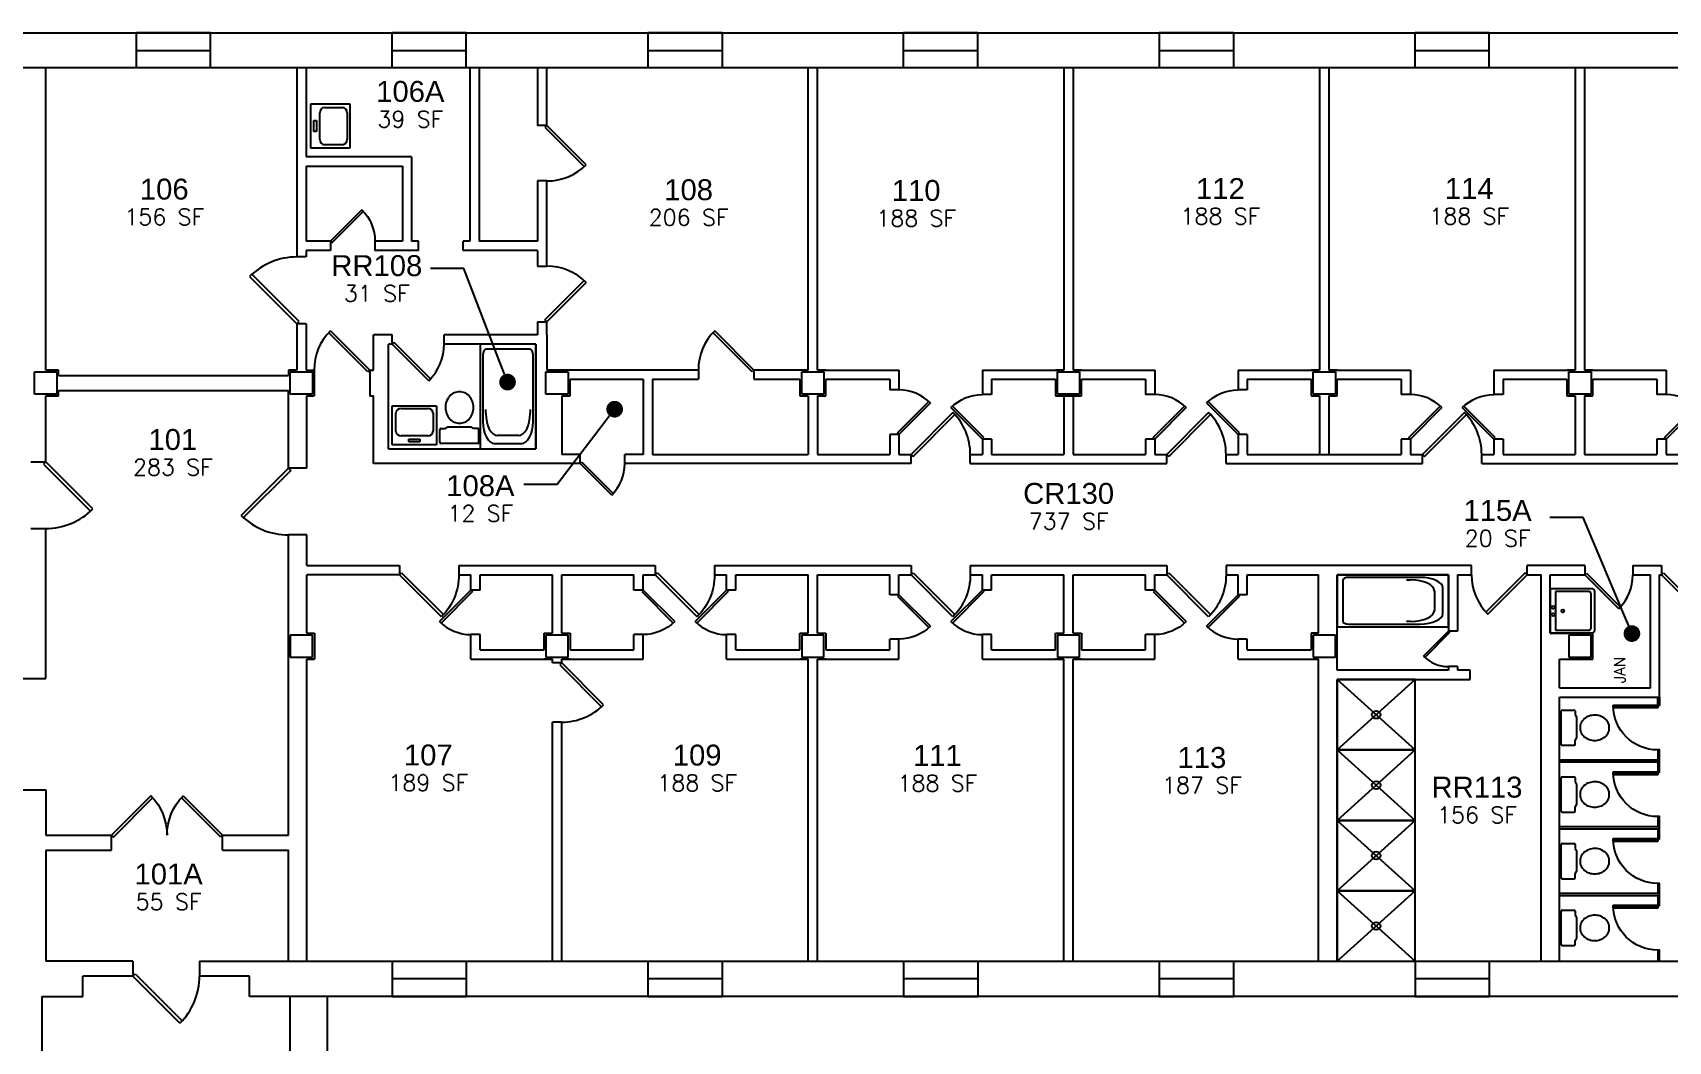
# Model space of a CAD drawing. Header units: inches. Extents: x -2 to 2969, y -44 to 2070.
# Drawn here: x 1017 to 1899, y 1477 to 2022 of the extents above; entities that cross this region are included whole.
import ezdxf
from ezdxf import colors
from ezdxf.entities.mleader import LeaderData, LeaderLine
from ezdxf.enums import TextEntityAlignment as Align
from ezdxf.math import Vec2, Vec3

# ---------------------------------------------------------------- set-up
doc = ezdxf.new("R2010")
doc.units = ezdxf.units.IN
doc.header["$MEASUREMENT"] = 0
doc.header["$PDSIZE"] = 16
doc.layers.get('0').update_dxf_attribs({"linetype": 'CONTINUOUS'})
for name, color, linetype in [('A-ANNO-TEXT', 7, 'CONTINUOUS'), ('A-DOOR', 2, 'CONTINUOUS'), ('A-FLOR-TPTN', 3, 'CONTINUOUS'), ('A-GLAZ', 2, 'CONTINUOUS'), ('A-SPAC-ANOT', 7, 'CONTINUOUS'), ('A-SPAC-RMNO', 4, 'CONTINUOUS'), ('A-SPAC-RMTW', 4, 'CONTINUOUS'), ('A-WALL', 7, 'CONTINUOUS'), ('L-SITE', 1, 'CONTINUOUS'), ('P-FIXT', 3, 'CONTINUOUS'), ('S-COLS', 5, 'CONTINUOUS')]:
    doc.layers.add(name, color=color, linetype=linetype)
doc.styles.add('FAI1', font='arial.ttf')
doc.styles.add('ROMANS', font='ROMANS.shx')
doc.styles.add('simplex', font='simplex.shx')

# ---------------------------------------------------------------- blocks, each defined once
blk = doc.blocks.new('AB141')
for p, q in [((1, 0.5), (0, 0.5)), ((0, 0.5), (0, -0.5)), ((0.743209, 0.45), (0.104929, 0.45)), ((1, -0.5), (1, 0.5)), ((0.05, 0.395071), (0.05, -0.395071)), ((0.624759, 0.4), (0.660817, 0.4)), ((0.874759, 0.186058), (0.874759, -0.186058)), ((0.95, -0.243209), (0.95, 0.243209)), ((0.660817, -0.4), (0.624759, -0.4)), ((0, -0.5), (1, -0.5)), ((0.104929, -0.45), (0.743209, -0.45))]:
    blk.add_line(p, q)
for centre, radius, start, end in [((0.104929, 0.395071), 0.054929, 90, 180), ((0.743209, 0.243209), 0.206791, 0, 90), ((0.660817, 0.186058), 0.213942, 0, 90), ((0.660817, -0.186058), 0.213942, 270, 0), ((0.743209, -0.243209), 0.206791, 270, 0), ((0.104929, -0.395071), 0.054929, 180, 270)]:
    blk.add_arc(centre, radius, start, end)
blk = doc.blocks.new('AH13A')
for p, q in [((1, 0.496), (0, 0.496)), ((0, 0.496), (0, -0.504)), ((0, -0.504), (1, 0.496)), ((1, -0.504), (0, 0.496)), ((1, -0.504), (1, 0.496)), ((0, -0.504), (1, -0.504))]:
    blk.add_line(p, q)
blk.add_circle((0.5, -0.004), 0.056)
blk = doc.blocks.new('AB13B')
for p, q in [((0.933333, 0.5), (0, 0.5)), ((0, 0.5), (0, -0.5)), ((0.866667, 0.433333), (0.116667, 0.433333)), ((0.116667, 0.433333), (0.116667, -0.433333)), ((0.916667, -0.383333), (0.916667, 0.383333)), ((1, -0.433333), (1, 0.433333)), ((0, -0.5), (0.933333, -0.5)), ((0.116667, -0.433333), (0.866667, -0.433333))]:
    blk.add_line(p, q)
for centre in [(0.066667, 0.083333), (0.283333, 0), (0.066667, -0.083333)]:
    blk.add_circle(centre, 0.033333)
for centre, radius, start, end in [((0.866667, 0.383333), 0.05, 0, 90), ((0.933333, 0.433333), 0.066667, 0, 90), ((0.866667, -0.383333), 0.05, 270, 0), ((0.933333, -0.433333), 0.066667, 270, 0)]:
    blk.add_arc(centre, radius, start, end)
blk.add_point((0.116667, 0))
blk = doc.blocks.new('AD131')
for p, q in [((0.03333, -0.475023), (0.03333, 0.475023)), ((0.05833, 0.500023), (0.298978, 0.500023)), ((0.323978, 0.475023), (0.323978, 0.362171)), ((0.323978, 0.362171), (0.354249, 0.298611)), ((0.354249, 0.298611), (0.354249, -0.298611)), ((0.323978, -0.362171), (0.354249, -0.298611)), ((0.05833, -0.500023), (0.298978, -0.500023)), ((0.323978, -0.475023), (0.323978, -0.362171))]:
    blk.add_line(p, q)
blk.add_lwpolyline([(1.033321, -0.002131, 0.084445), (1.00948, 0.138025, 0.091522), (0.944276, 0.252035, 0.103706), (0.835094, 0.337134, 0.134256), (0.729302, 0.357313, 0.114344), (0.615596, 0.330966, 0.103706), (0.514328, 0.252035, 0.091522), (0.449124, 0.138025, 0.084445), (0.425283, -0.002131, 0.084445), (0.449124, -0.142287, 0.091522), (0.514328, -0.256296, 0.103706), (0.615596, -0.335228, 0.114344), (0.729302, -0.361575, 0.114344), (0.843008, -0.335228, 0.103706), (0.944276, -0.256296, 0.091522), (1.00948, -0.142287, 0.084445)], format="xyb", close=True)
for centre, start, end in [((0.05833, 0.475023), 90, 180), ((0.298978, 0.475023), 0, 90), ((0.05833, -0.475023), 180, 270), ((0.298978, -0.475023), 270, 0)]:
    blk.add_arc(centre, 0.025, start, end)
blk = doc.blocks.new('AE141')
for p, q in [((0.499999, 0), (0.451388, 0)), ((0.451388, 0), (0.451388, -0.999997)), ((0.499999, -0.999997), (0.451388, -0.999997))]:
    blk.add_line(p, q)
blk.add_arc((0.499999, 0), 0.999997, 180, 270)
at = {"linetype": 'Continuous'}
for points in [[(0.451388, 0), (0.451388, -0.999997), (0.451388, -0.999997, 1), (0.451388, 0, 1)], [(0.499999, 0, 1), (0.499999, -0.999997, 1), (0.451388, -0.999997, 1), (0.451388, 0, 1)], [(0.499999, 0), (0.499999, 0, 1), (0.451388, 0, 1), (0.451388, 0)], [(0.499999, 0), (0.499999, -0.999997), (0.451388, -0.998815), (0.451388, 0)], [(0.499999, 0), (0.499999, -0.999997), (0.499999, -0.999997, 1), (0.499999, 0, 1)], [(0.499999, -0.999997), (0.499999, -0.999997, 1), (0.451388, -0.999997, 1), (0.451388, -0.998815)]]:
    blk.add_3dface(points, dxfattribs=at)
blk = doc.blocks.new('AC141')
for p, q in [((0, 0.5), (1, 0.5)), ((0, -0.5), (0, 0.5)), ((0.346581, 0.4183), (0.810283, 0.4183)), ((1, 0.5), (1, -0.5)), ((0.0753, 0.12255), (0.145017, 0.12255)), ((0.0753, -0.12255), (0.0753, 0.12255)), ((0.145017, 0.12255), (0.145017, -0.12255)), ((0.226581, -0.2983), (0.226581, 0.2983)), ((0.930283, 0.2983), (0.930283, -0.2983)), ((0.145017, -0.12255), (0.0753, -0.12255)), ((1, -0.5), (0, -0.5)), ((0.810283, -0.4183), (0.346581, -0.4183))]:
    blk.add_line(p, q)
for centre, start, end in [((0.346581, 0.2983), 90, 180), ((0.810283, 0.2983), 0, 90), ((0.346581, -0.2983), 180, 270), ((0.810283, -0.2983), 270, 0)]:
    blk.add_arc(centre, 0.12, start, end)
blk = doc.blocks.new('AWI002')
blk.add_line((-0.5, -1), (0.5, -1))
blk = doc.blocks.new('ADO001')
for p, q in [((0.207106, 0.707105), (-0.499999, 0)), ((-0.465625, -0.034373), (0.240643, 0.671896)), ((-0.499999, 0), (-0.465625, -0.034373))]:
    blk.add_line(p, q)
blk.add_arc((-0.499999, 0), 0.999997, 0, 45)
blk = doc.blocks.new('ADO101')
for p, q in [((0.465624, -0.034373), (-0.240645, 0.671896)), ((-0.207108, 0.707105), (0.499997, 0)), ((0.499997, 0), (0.465624, -0.034373))]:
    blk.add_line(p, q)
blk.add_arc((0.499997, 0), 0.999997, 135, 180)
blk = doc.blocks.new('ADO401')
for p, q in [((-0.146, 0.354), (-0.5, 0)), ((-0.483, -0.017), (-0.13, 0.336)), ((-0.13, 0.336), (-0.146, 0.354)), ((0.13, 0.336), (0.146, 0.354)), ((0.483, -0.017), (0.13, 0.336)), ((0.146, 0.354), (0.5, 0)), ((-0.5, 0), (-0.483, -0.017)), ((0.5, 0), (0.483, -0.017))]:
    blk.add_line(p, q)
for centre, start, end in [((-0.5, 0), 0, 45), ((0.5, 0), 135, 180)]:
    blk.add_arc(centre, 0.5, start, end)
blk = doc.blocks.new('FMGRM1')
at = {"style": 'FAI1'}
for tag, p in [('DATA1', (0, -0.284)), ('DATA2', (0, -0.443)), ('DATA3', (0, -0.602)), ('DATA4', (0, -0.762)), ('DATA5', (0, -0.921))]:
    blk.add_attdef(tag, text='', height=0.117, dxfattribs=at).set_placement(p, align=Align.CENTER)
at = {"layer": 'A-SPAC-RMNO', "style": 'FAI1'}
blk.add_attdef('RMNUMB', text='', height=0.16, dxfattribs=at).set_placement((0, 0), align=Align.MIDDLE)
blk = doc.blocks.new('_Dot')
at = {"color": 0, "linetype": 'ByBlock', "lineweight": -2}
blk.add_line((-0.5, 0), (-1, 0), dxfattribs=at)
at = {"color": 0, "linetype": 'ByBlock', "const_width": 0.5}
blk.add_lwpolyline([(-0.25, 0, 1), (0.25, 0, 1)], format="xyb", close=True, dxfattribs=at)

msp = doc.modelspace()

# ---------------------------------------------------------------- linework, layer by layer
at = {"layer": 'A-FLOR-TPTN'}
for points in [[(1894.69, 1663.19), (1894.69, 1658.68), (1893.69, 1658.68), (1893.69, 1663.19)], [(1840.69, 1628.18), (1893.69, 1628.18), (1893.69, 1622.68), (1894.69, 1622.68), (1894.69, 1634.68), (1893.69, 1634.68), (1893.69, 1629.18), (1840.69, 1629.18), (1840.69, 1628.18)], [(1840.69, 1592.18), (1893.69, 1592.18), (1893.69, 1586.68), (1894.69, 1586.68), (1894.69, 1598.68), (1893.69, 1598.68), (1893.69, 1593.18), (1840.69, 1593.18), (1840.69, 1592.18)], [(1840.69, 1556.18), (1893.69, 1556.18), (1893.69, 1550.68), (1894.69, 1550.68), (1894.69, 1562.68), (1893.69, 1562.68), (1893.69, 1557.18), (1840.69, 1557.18), (1840.69, 1556.18)], [(1894.69, 1520.68), (1894.69, 1526.68), (1893.69, 1526.68), (1893.69, 1520.68)]]:
    msp.add_lwpolyline(points, dxfattribs=at)
at = {"layer": 'A-GLAZ'}
for p, q in [((1112.69, 2021.69), (1072.69, 2021.69)), ((1250.69, 2021.69), (1210.69, 2021.69)), ((1388.69, 2021.69), (1348.69, 2021.69)), ((1526.69, 2021.69), (1486.69, 2021.69)), ((1664.69, 2021.69), (1624.69, 2021.69)), ((1802.69, 2021.69), (1762.69, 2021.69)), ((1112.69, 2002.69), (1072.69, 2002.69)), ((1250.69, 2002.69), (1210.69, 2002.69)), ((1388.69, 2002.69), (1348.69, 2002.69)), ((1526.69, 2002.69), (1486.69, 2002.69)), ((1664.69, 2002.69), (1624.69, 2002.69)), ((1802.69, 2002.69), (1762.69, 2002.69)), ((1210.69, 1520.69), (1250.69, 1520.69)), ((1348.69, 1520.69), (1388.69, 1520.69)), ((1486.69, 1520.69), (1526.69, 1520.69)), ((1624.69, 1520.69), (1664.69, 1520.69)), ((1762.69, 1520.69), (1802.69, 1520.69)), ((1210.69, 1501.69), (1250.69, 1501.69)), ((1348.69, 1501.69), (1388.69, 1501.69)), ((1486.69, 1501.69), (1526.69, 1501.69)), ((1624.69, 1501.69), (1664.69, 1501.69)), ((1762.69, 1501.69), (1802.69, 1501.69))]:
    msp.add_line(p, q, dxfattribs=at)
at = {"layer": 'A-WALL'}
for p, q in [((1003.69, 2021.69), (2835.69, 2021.69)), ((1072.69, 2002.69), (1072.69, 2021.69)), ((1112.69, 2002.69), (1112.69, 2021.69)), ((1210.69, 2002.69), (1210.69, 2021.69)), ((1250.69, 2002.69), (1250.69, 2021.69)), ((1348.69, 2021.69), (1348.69, 2002.69)), ((1388.69, 2021.69), (1388.69, 2002.69)), ((1486.69, 2002.69), (1486.69, 2021.69)), ((1526.69, 2002.69), (1526.69, 2021.69)), ((1624.69, 2021.69), (1624.69, 2002.69)), ((1664.69, 2021.69), (1664.69, 2002.69)), ((1762.69, 2002.69), (1762.69, 2021.69)), ((1802.69, 2002.69), (1802.69, 2021.69)), ((2816.51, 2002.69), (983.69, 2002.69)), ((1023.69, 1839.69), (1023.69, 2002.69)), ((1159.19, 2002.69), (1159.19, 1900.69)), ((1164.19, 2002.69), (1164.19, 1954.69)), ((1252.62, 2002.69), (1252.62, 1909.19)), ((1257.62, 2002.69), (1257.62, 1909.19)), ((1289.19, 2002.69), (1289.19, 1971.69)), ((1294.19, 1971.69), (1294.19, 2002.69)), ((1435.19, 1839.69), (1435.19, 2002.69)), ((1440.19, 1839.69), (1440.19, 2002.69)), ((1573.19, 2002.69), (1573.19, 1839.69)), ((1578.19, 2002.69), (1578.19, 1839.69)), ((1711.19, 2002.69), (1711.19, 1839.69)), ((1716.19, 2002.69), (1716.19, 1839.69)), ((1849.19, 2002.69), (1849.19, 1839.69)), ((1854.19, 2002.69), (1854.19, 1839.69)), ((1294.19, 1971.69), (1289.19, 1971.69)), ((1221.19, 1954.69), (1164.19, 1954.69)), ((1221.19, 1954.69), (1221.19, 1909.19)), ((1164.19, 1949.69), (1216.19, 1949.69)), ((1164.19, 1949.69), (1164.19, 1909.19)), ((1216.19, 1949.69), (1216.19, 1909.19)), ((1289.19, 1941.69), (1289.19, 1909.19)), ((1294.19, 1941.69), (1289.19, 1941.69)), ((1294.19, 1895.69), (1294.19, 1941.69)), ((1177.37, 1909.19), (1164.19, 1909.19)), ((1177.37, 1909.19), (1177.37, 1904.19)), ((1216.19, 1909.19), (1201.37, 1909.19)), ((1201.37, 1909.19), (1201.37, 1904.19)), ((1224.91, 1909.19), (1221.19, 1909.19)), ((1224.91, 1904.19), (1224.91, 1909.19)), ((1252.62, 1909.19), (1248.91, 1909.19)), ((1248.91, 1904.19), (1248.91, 1909.19)), ((1289.19, 1909.19), (1257.62, 1909.19)), ((1164.19, 1900.69), (1159.19, 1900.69)), ((1164.19, 1904.19), (1164.19, 1900.69)), ((1177.37, 1904.19), (1164.19, 1904.19)), ((1224.91, 1904.19), (1201.37, 1904.19)), ((1289.19, 1904.19), (1248.91, 1904.19)), ((1289.19, 1904.19), (1289.19, 1895.69)), ((1289.19, 1895.69), (1294.19, 1895.69)), ((1159.19, 1864.69), (1159.19, 1839.69)), ((1164.19, 1864.69), (1159.19, 1864.69)), ((1164.19, 1864.69), (1164.19, 1839.69)), ((1289.19, 1865.69), (1289.19, 1858.69)), ((1289.19, 1865.69), (1294.19, 1865.69)), ((1294.19, 1858.69), (1294.19, 1865.69)), ((1200.69, 1839.69), (1200.69, 1858.69)), ((1210.69, 1858.69), (1200.69, 1858.69)), ((1208.69, 1797.19), (1208.69, 1853.69)), ((1210.69, 1853.69), (1208.69, 1853.69)), ((1210.69, 1853.69), (1210.69, 1858.69)), ((1289.19, 1858.69), (1238.69, 1858.69)), ((1238.69, 1853.69), (1238.69, 1858.69)), ((1288.19, 1853.69), (1238.69, 1853.69)), ((1288.19, 1853.69), (1288.19, 1797.19)), ((1294.19, 1858.69), (1294.19, 1839.69)), ((1030.69, 1839.69), (1023.69, 1839.69)), ((1030.69, 1836.69), (1030.69, 1839.69)), ((1030.69, 1836.69), (1154.69, 1836.69)), ((1154.69, 1839.69), (1154.69, 1836.69)), ((1159.19, 1839.69), (1154.69, 1839.69)), ((1164.19, 1839.69), (1168.54, 1839.69)), ((1168.54, 1839.69), (1168.54, 1825.69)), ((1198.54, 1839.69), (1198.54, 1825.69)), ((1198.54, 1839.69), (1200.69, 1839.69)), ((1375.94, 1839.69), (1294.19, 1839.69)), ((1306.69, 1839.69), (1302.19, 1839.69)), ((1375.94, 1839.69), (1375.94, 1834.69)), ((1435.19, 1839.69), (1405.94, 1839.69)), ((1405.94, 1839.69), (1405.94, 1834.69)), ((1435.19, 1839.69), (1430.69, 1839.69)), ((1444.69, 1839.69), (1440.19, 1839.69)), ((1440.19, 1839.69), (1484.19, 1839.69)), ((1484.19, 1839.69), (1484.19, 1828.94)), ((1529.19, 1839.69), (1573.19, 1839.69)), ((1529.19, 1839.69), (1529.19, 1826.44)), ((1573.19, 1839.69), (1568.69, 1839.69)), ((1582.69, 1839.69), (1578.19, 1839.69)), ((1578.19, 1839.69), (1622.19, 1839.69)), ((1622.19, 1839.69), (1622.19, 1826.44)), ((1667.19, 1839.69), (1711.19, 1839.69)), ((1667.19, 1839.69), (1667.19, 1828.94)), ((1711.19, 1839.69), (1706.69, 1839.69)), ((1720.69, 1839.69), (1716.19, 1839.69)), ((1716.19, 1839.69), (1760.19, 1839.69)), ((1760.19, 1839.69), (1760.19, 1826.44)), ((1805.19, 1839.69), (1849.19, 1839.69)), ((1805.19, 1839.69), (1805.19, 1826.44)), ((1849.19, 1839.69), (1844.69, 1839.69)), ((1858.69, 1839.69), (1854.19, 1839.69)), ((1854.19, 1839.69), (1898.19, 1839.69)), ((1898.19, 1839.69), (1898.19, 1826.44)), ((1030.69, 1825.69), (1030.69, 1828.69)), ((1030.69, 1828.69), (1154.69, 1828.69)), ((1154.69, 1786.69), (1154.69, 1828.69)), ((1306.69, 1825.69), (1306.69, 1834.69)), ((1306.69, 1834.69), (1346.19, 1834.69)), ((1346.19, 1834.69), (1346.19, 1794.19)), ((1351.19, 1834.69), (1375.94, 1834.69)), ((1351.19, 1834.69), (1351.19, 1794.19)), ((1405.94, 1834.69), (1430.69, 1834.69)), ((1430.69, 1834.69), (1430.69, 1825.69)), ((1444.69, 1825.69), (1444.69, 1834.69)), ((1444.69, 1834.69), (1479.19, 1834.69)), ((1479.19, 1834.69), (1479.19, 1828.94)), ((1484.19, 1828.94), (1479.19, 1828.94)), ((1534.19, 1834.69), (1568.69, 1834.69)), ((1534.19, 1834.69), (1534.19, 1826.44)), ((1568.69, 1834.69), (1568.69, 1825.69)), ((1582.69, 1825.69), (1582.69, 1834.69)), ((1582.69, 1834.69), (1617.19, 1834.69)), ((1617.19, 1834.69), (1617.19, 1826.44)), ((1672.19, 1828.94), (1667.19, 1828.94)), ((1672.19, 1834.69), (1706.69, 1834.69)), ((1672.19, 1834.69), (1672.19, 1828.94)), ((1706.69, 1834.69), (1706.69, 1825.69)), ((1720.69, 1825.69), (1720.69, 1834.69)), ((1720.69, 1834.69), (1755.19, 1834.69)), ((1755.19, 1834.69), (1755.19, 1826.44)), ((1810.19, 1834.69), (1844.69, 1834.69)), ((1810.19, 1834.69), (1810.19, 1826.44)), ((1844.69, 1834.69), (1844.69, 1825.69)), ((1858.69, 1825.69), (1858.69, 1834.69)), ((1858.69, 1834.69), (1893.19, 1834.69)), ((1893.19, 1834.69), (1893.19, 1826.44)), ((1023.69, 1825.69), (1030.69, 1825.69)), ((1023.69, 1790.19), (1023.69, 1825.69)), ((1164.69, 1825.69), (1168.54, 1825.69)), ((1164.69, 1786.69), (1164.69, 1825.69)), ((1198.54, 1825.69), (1200.69, 1825.69)), ((1200.69, 1789.19), (1200.69, 1825.69)), ((1302.19, 1825.69), (1302.19, 1794.19)), ((1302.19, 1825.69), (1306.69, 1825.69)), ((1430.69, 1825.69), (1435.19, 1825.69)), ((1435.19, 1825.69), (1435.19, 1794.19)), ((1440.19, 1825.69), (1440.19, 1794.19)), ((1440.19, 1825.69), (1444.69, 1825.69)), ((1534.19, 1826.44), (1529.19, 1826.44)), ((1568.69, 1825.69), (1582.69, 1825.69)), ((1573.19, 1825.69), (1573.19, 1794.19)), ((1578.19, 1825.69), (1578.19, 1794.19)), ((1622.19, 1826.44), (1617.19, 1826.44)), ((1706.69, 1825.69), (1711.19, 1825.69)), ((1711.19, 1825.69), (1711.19, 1794.19)), ((1716.19, 1825.69), (1716.19, 1794.19)), ((1716.19, 1825.69), (1720.69, 1825.69)), ((1760.19, 1826.44), (1755.19, 1826.44)), ((1810.19, 1826.44), (1805.19, 1826.44)), ((1844.69, 1825.69), (1849.19, 1825.69)), ((1849.19, 1825.69), (1849.19, 1794.19)), ((1854.19, 1825.69), (1854.19, 1794.19)), ((1854.19, 1825.69), (1858.69, 1825.69)), ((1898.19, 1826.44), (1893.19, 1826.44)), ((1479.19, 1804.94), (1479.19, 1794.19)), ((1484.19, 1804.94), (1479.19, 1804.94)), ((1484.19, 1804.94), (1484.19, 1794.19)), ((1529.19, 1802.44), (1529.19, 1794.19)), ((1534.19, 1802.44), (1529.19, 1802.44)), ((1534.19, 1802.44), (1534.19, 1794.19)), ((1617.19, 1802.44), (1617.19, 1794.19)), ((1622.19, 1802.44), (1617.19, 1802.44)), ((1622.19, 1802.44), (1622.19, 1794.19)), ((1667.19, 1804.94), (1667.19, 1794.19)), ((1672.19, 1804.94), (1667.19, 1804.94)), ((1672.19, 1804.94), (1672.19, 1794.19)), ((1755.19, 1802.44), (1755.19, 1794.19)), ((1760.19, 1802.44), (1755.19, 1802.44)), ((1760.19, 1802.44), (1760.19, 1794.19)), ((1805.19, 1802.44), (1805.19, 1794.19)), ((1810.19, 1802.44), (1805.19, 1802.44)), ((1810.19, 1802.44), (1810.19, 1794.19)), ((1893.19, 1802.44), (1893.19, 1794.19)), ((1898.19, 1802.44), (1893.19, 1802.44)), ((1898.19, 1802.44), (1898.19, 1794.19)), ((1208.69, 1797.19), (1288.19, 1797.19)), ((1312.19, 1794.19), (1302.19, 1794.19)), ((1312.19, 1789.19), (1312.19, 1794.19)), ((1346.19, 1794.19), (1336.19, 1794.19)), ((1336.19, 1789.19), (1336.19, 1794.19)), ((1351.19, 1794.19), (1435.19, 1794.19)), ((1440.19, 1794.19), (1479.19, 1794.19)), ((1484.19, 1794.19), (1490.69, 1794.19)), ((1490.69, 1789.19), (1490.69, 1794.19)), ((1522.69, 1794.19), (1529.19, 1794.19)), ((1522.69, 1789.19), (1522.69, 1794.19)), ((1534.19, 1794.19), (1573.19, 1794.19)), ((1578.19, 1794.19), (1617.19, 1794.19)), ((1622.19, 1794.19), (1628.69, 1794.19)), ((1628.69, 1789.19), (1628.69, 1794.19)), ((1660.69, 1794.19), (1667.19, 1794.19)), ((1660.69, 1789.19), (1660.69, 1794.19)), ((1672.19, 1794.19), (1755.19, 1794.19)), ((1760.19, 1794.19), (1766.69, 1794.19)), ((1766.69, 1789.19), (1766.69, 1794.19)), ((1798.69, 1794.19), (1805.19, 1794.19)), ((1798.69, 1789.19), (1798.69, 1794.19)), ((1810.19, 1794.19), (1849.19, 1794.19)), ((1854.19, 1794.19), (1893.19, 1794.19)), ((1898.19, 1794.19), (1904.69, 1794.19)), ((1015.69, 1790.19), (1023.69, 1790.19)), ((1164.69, 1786.69), (1154.69, 1786.69)), ((1312.19, 1789.19), (1200.69, 1789.19)), ((1490.69, 1789.19), (1336.19, 1789.19)), ((1522.69, 1789.19), (1628.69, 1789.19)), ((1660.69, 1789.19), (1766.69, 1789.19)), ((1798.69, 1789.19), (1904.69, 1789.19)), ((1015.69, 1754.19), (1023.69, 1754.19)), ((1023.69, 1673.19), (1023.69, 1754.19)), ((1154.69, 1588.69), (1154.69, 1750.69)), ((1164.69, 1750.69), (1154.69, 1750.69)), ((1164.69, 1734.19), (1164.69, 1750.69)), ((1164.69, 1734.19), (1214.69, 1734.19)), ((1214.69, 1734.19), (1214.69, 1729.19)), ((1246.69, 1734.19), (1246.69, 1729.19)), ((1246.69, 1734.19), (1352.69, 1734.19)), ((1352.69, 1734.19), (1352.69, 1729.19)), ((1384.69, 1734.19), (1384.69, 1729.19)), ((1384.69, 1734.19), (1490.69, 1734.19)), ((1490.69, 1734.19), (1490.69, 1729.19)), ((1522.69, 1734.19), (1522.69, 1729.19)), ((1522.69, 1734.19), (1628.69, 1734.19)), ((1628.69, 1734.19), (1628.69, 1729.19)), ((1660.69, 1734.19), (1660.69, 1729.19)), ((1793.19, 1734.19), (1660.69, 1734.19)), ((1793.19, 1729.19), (1793.19, 1734.19)), ((1854.27, 1734.19), (1823.19, 1734.19)), ((1823.19, 1729.19), (1823.19, 1734.19)), ((1854.27, 1734.19), (1854.27, 1729.19)), ((1880.27, 1734.19), (1895.69, 1734.19)), ((1880.27, 1734.19), (1880.27, 1729.19)), ((1895.69, 1734.19), (1895.69, 1729.19)), ((1214.69, 1729.19), (1164.69, 1729.19)), ((1164.69, 1697.69), (1164.69, 1729.19)), ((1246.69, 1729.19), (1253.19, 1729.19)), ((1253.19, 1720.94), (1253.19, 1729.19)), ((1258.19, 1720.94), (1258.19, 1729.19)), ((1258.19, 1729.19), (1297.19, 1729.19)), ((1297.19, 1697.69), (1297.19, 1729.19)), ((1302.19, 1729.19), (1341.19, 1729.19)), ((1302.19, 1697.69), (1302.19, 1729.19)), ((1341.19, 1720.94), (1341.19, 1729.19)), ((1346.19, 1720.94), (1346.19, 1729.19)), ((1346.19, 1729.19), (1352.69, 1729.19)), ((1384.69, 1729.19), (1391.19, 1729.19)), ((1391.19, 1720.94), (1391.19, 1729.19)), ((1396.19, 1720.94), (1396.19, 1729.19)), ((1396.19, 1729.19), (1435.19, 1729.19)), ((1435.19, 1697.69), (1435.19, 1729.19)), ((1440.19, 1729.19), (1479.19, 1729.19)), ((1440.19, 1697.69), (1440.19, 1729.19)), ((1479.19, 1718.44), (1479.19, 1729.19)), ((1484.19, 1718.44), (1484.19, 1729.19)), ((1484.19, 1729.19), (1490.69, 1729.19)), ((1522.69, 1729.19), (1529.19, 1729.19)), ((1529.19, 1720.94), (1529.19, 1729.19)), ((1534.19, 1720.94), (1534.19, 1729.19)), ((1534.19, 1729.19), (1573.19, 1729.19)), ((1573.19, 1697.69), (1573.19, 1729.19)), ((1578.19, 1729.19), (1617.19, 1729.19)), ((1578.19, 1697.69), (1578.19, 1729.19)), ((1617.19, 1720.94), (1617.19, 1729.19)), ((1622.19, 1720.94), (1622.19, 1729.19)), ((1622.19, 1729.19), (1628.69, 1729.19)), ((1660.69, 1729.19), (1667.19, 1729.19)), ((1667.19, 1718.44), (1667.19, 1729.19)), ((1672.19, 1718.44), (1672.19, 1729.19)), ((1672.19, 1729.19), (1710.69, 1729.19)), ((1710.69, 1697.69), (1710.69, 1729.19)), ((1720.69, 1729.19), (1780.69, 1729.19)), ((1720.69, 1677.69), (1720.69, 1729.19)), ((1780.69, 1729.19), (1780.69, 1698.69)), ((1785.69, 1729.19), (1785.69, 1698.69)), ((1785.69, 1729.19), (1793.19, 1729.19)), ((1823.19, 1729.19), (1830.69, 1729.19)), ((1830.69, 1520.69), (1830.69, 1729.19)), ((1835.69, 1697.69), (1835.69, 1729.19)), ((1835.69, 1729.19), (1854.27, 1729.19)), ((1880.27, 1729.19), (1889.69, 1729.19)), ((1889.69, 1668.19), (1889.69, 1729.19)), ((1894.69, 1663.19), (1894.69, 1729.19)), ((1894.69, 1729.19), (1895.69, 1729.19)), ((1258.19, 1720.94), (1253.19, 1720.94)), ((1346.19, 1720.94), (1341.19, 1720.94)), ((1396.19, 1720.94), (1391.19, 1720.94)), ((1484.19, 1718.44), (1479.19, 1718.44)), ((1534.19, 1720.94), (1529.19, 1720.94)), ((1622.19, 1720.94), (1617.19, 1720.94)), ((1672.19, 1718.44), (1667.19, 1718.44)), ((1164.69, 1697.69), (1168.69, 1697.69)), ((1168.69, 1697.69), (1168.69, 1683.69)), ((1258.19, 1696.94), (1253.19, 1696.94)), ((1253.19, 1683.69), (1253.19, 1696.94)), ((1258.19, 1688.69), (1258.19, 1696.94)), ((1292.69, 1697.69), (1297.19, 1697.69)), ((1292.69, 1688.69), (1292.69, 1697.69)), ((1302.19, 1697.69), (1306.69, 1697.69)), ((1306.69, 1697.69), (1306.69, 1688.69)), ((1346.19, 1696.94), (1341.19, 1696.94)), ((1341.19, 1688.69), (1341.19, 1696.94)), ((1346.19, 1683.69), (1346.19, 1696.94)), ((1396.19, 1696.94), (1391.19, 1696.94)), ((1391.19, 1683.69), (1391.19, 1696.94)), ((1396.19, 1688.69), (1396.19, 1696.94)), ((1430.69, 1697.69), (1435.19, 1697.69)), ((1430.69, 1688.69), (1430.69, 1697.69)), ((1440.19, 1697.69), (1444.69, 1697.69)), ((1444.69, 1697.69), (1444.69, 1688.69)), ((1534.19, 1696.94), (1529.19, 1696.94)), ((1529.19, 1683.69), (1529.19, 1696.94)), ((1534.19, 1688.69), (1534.19, 1696.94)), ((1568.69, 1697.69), (1573.19, 1697.69)), ((1568.69, 1688.69), (1568.69, 1697.69)), ((1578.19, 1697.69), (1582.69, 1697.69)), ((1582.69, 1697.69), (1582.69, 1688.69)), ((1622.19, 1696.94), (1617.19, 1696.94)), ((1617.19, 1688.69), (1617.19, 1696.94)), ((1622.19, 1683.69), (1622.19, 1696.94)), ((1706.69, 1697.69), (1706.69, 1688.69)), ((1710.69, 1697.69), (1706.69, 1697.69)), ((1785.69, 1698.69), (1780.69, 1698.69)), ((1858.69, 1697.69), (1835.69, 1697.69)), ((1858.69, 1683.69), (1858.69, 1697.69)), ((1258.19, 1688.69), (1292.69, 1688.69)), ((1306.69, 1688.69), (1341.19, 1688.69)), ((1396.19, 1688.69), (1430.69, 1688.69)), ((1444.69, 1688.69), (1479.19, 1688.69)), ((1484.19, 1694.44), (1479.19, 1694.44)), ((1479.19, 1688.69), (1479.19, 1694.44)), ((1484.19, 1683.69), (1484.19, 1694.44)), ((1534.19, 1688.69), (1568.69, 1688.69)), ((1582.69, 1688.69), (1617.19, 1688.69)), ((1672.19, 1694.44), (1667.19, 1694.44)), ((1667.19, 1683.69), (1667.19, 1694.44)), ((1672.19, 1688.69), (1672.19, 1694.44)), ((1672.19, 1688.69), (1706.69, 1688.69)), ((1164.69, 1683.69), (1168.69, 1683.69)), ((1168.69, 1683.69), (1164.69, 1683.69)), ((1164.69, 1520.69), (1164.69, 1683.69)), ((1253.19, 1683.69), (1297.19, 1683.69)), ((1297.19, 1683.69), (1292.69, 1683.69)), ((1297.19, 1681.69), (1297.19, 1683.69)), ((1302.19, 1681.69), (1297.19, 1681.69)), ((1302.19, 1683.69), (1346.19, 1683.69)), ((1306.69, 1683.69), (1302.19, 1683.69)), ((1302.19, 1681.69), (1302.19, 1683.69)), ((1391.19, 1683.69), (1435.19, 1683.69)), ((1435.19, 1683.69), (1430.69, 1683.69)), ((1435.19, 1520.69), (1435.19, 1683.69)), ((1440.19, 1683.69), (1484.19, 1683.69)), ((1444.69, 1683.69), (1440.19, 1683.69)), ((1440.19, 1520.69), (1440.19, 1683.69)), ((1529.19, 1683.69), (1573.19, 1683.69)), ((1573.19, 1683.69), (1568.69, 1683.69)), ((1573.19, 1520.69), (1573.19, 1683.69)), ((1578.19, 1683.69), (1622.19, 1683.69)), ((1582.69, 1683.69), (1578.19, 1683.69)), ((1578.19, 1520.69), (1578.19, 1683.69)), ((1667.19, 1683.69), (1710.69, 1683.69)), ((1706.69, 1683.69), (1710.69, 1683.69)), ((1710.69, 1520.69), (1710.69, 1683.69)), ((1780.69, 1677.69), (1720.69, 1677.69)), ((1780.69, 1679.69), (1780.69, 1677.69)), ((1785.69, 1679.69), (1780.69, 1679.69)), ((1785.69, 1679.69), (1785.69, 1677.69)), ((1792.37, 1677.69), (1785.69, 1677.69)), ((1792.37, 1672.69), (1792.37, 1677.69)), ((1840.69, 1683.69), (1858.69, 1683.69)), ((1840.69, 1668.19), (1840.69, 1683.69)), ((1005.69, 1673.19), (1023.69, 1673.19)), ((1720.69, 1520.69), (1720.69, 1672.69)), ((1720.69, 1672.69), (1792.37, 1672.69)), ((1840.69, 1668.19), (1889.69, 1668.19)), ((1840.69, 1520.69), (1840.69, 1663.19)), ((1840.69, 1663.19), (1894.69, 1663.19)), ((1297.19, 1520.69), (1297.19, 1649.69)), ((1302.19, 1649.69), (1297.19, 1649.69)), ((1302.19, 1520.69), (1302.19, 1649.69)), ((1005.69, 1613.19), (1023.69, 1613.19)), ((1023.69, 1613.19), (1023.69, 1588.69)), ((1023.69, 1588.69), (1059.19, 1588.69)), ((1023.69, 1580.69), (1059.19, 1580.69)), ((1023.69, 1580.69), (1023.69, 1520.69)), ((1059.19, 1580.69), (1059.19, 1588.69)), ((1119.19, 1588.69), (1154.69, 1588.69)), ((1119.19, 1580.69), (1119.19, 1588.69)), ((1119.19, 1580.69), (1154.69, 1580.69)), ((1154.69, 1520.69), (1154.69, 1580.69)), ((1070.69, 1520.69), (1023.69, 1520.69)), ((1070.69, 1520.69), (1070.69, 1512.69)), ((1106.69, 1520.69), (2816.69, 1520.69)), ((1106.69, 1520.69), (1106.69, 1512.69)), ((1210.69, 1520.69), (1210.69, 1501.69)), ((1250.69, 1520.69), (1250.69, 1501.69)), ((1348.69, 1520.69), (1348.69, 1501.69)), ((1388.69, 1520.69), (1388.69, 1501.69)), ((1486.69, 1520.69), (1486.69, 1501.69)), ((1526.69, 1520.69), (1526.69, 1501.69)), ((1624.69, 1520.69), (1624.69, 1501.69)), ((1664.69, 1520.69), (1664.69, 1501.69)), ((1762.69, 1520.69), (1762.69, 1501.69)), ((1802.69, 1520.69), (1802.69, 1501.69)), ((1043.69, 1501.69), (1043.69, 1512.69)), ((1070.69, 1512.69), (1043.69, 1512.69)), ((1133.69, 1512.69), (1106.69, 1512.69)), ((1133.69, 1501.69), (1133.69, 1512.69)), ((1021.69, 1501.69), (1043.69, 1501.69)), ((1021.69, 1501.69), (1021.69, 1453.69)), ((2835.69, 1501.69), (1133.69, 1501.69))]:
    msp.add_line(p, q, dxfattribs=at)
at = {"layer": 'L-SITE'}
for p, q in [((1155.69, 1215.87), (1155.69, 1501.69)), ((1175.69, 1215.87), (1175.69, 1501.69))]:
    msp.add_line(p, q, dxfattribs=at)
at = {"layer": 'S-COLS'}
for p, q in [((1017.69, 1838.69), (1029.69, 1838.69)), ((1017.69, 1826.69), (1017.69, 1838.69)), ((1029.69, 1838.69), (1029.69, 1826.69)), ((1155.69, 1826.69), (1155.69, 1838.69)), ((1155.69, 1838.69), (1167.69, 1838.69)), ((1167.69, 1838.69), (1167.69, 1826.69)), ((1293.69, 1826.69), (1293.69, 1838.69)), ((1293.69, 1838.69), (1305.69, 1838.69)), ((1305.69, 1838.69), (1305.69, 1826.69)), ((1431.69, 1826.69), (1431.69, 1838.69)), ((1431.69, 1838.69), (1443.69, 1838.69)), ((1443.69, 1838.69), (1443.69, 1826.69)), ((1569.69, 1826.69), (1569.69, 1838.69)), ((1569.69, 1838.69), (1581.69, 1838.69)), ((1581.69, 1838.69), (1581.69, 1826.69)), ((1707.69, 1826.69), (1707.69, 1838.69)), ((1707.69, 1838.69), (1719.69, 1838.69)), ((1719.69, 1838.69), (1719.69, 1826.69)), ((1845.69, 1826.69), (1845.69, 1838.69)), ((1845.69, 1838.69), (1857.69, 1838.69)), ((1857.69, 1838.69), (1857.69, 1826.69)), ((1029.69, 1826.69), (1017.69, 1826.69)), ((1167.69, 1826.69), (1155.69, 1826.69)), ((1305.69, 1826.69), (1293.69, 1826.69)), ((1443.69, 1826.69), (1431.69, 1826.69)), ((1581.69, 1826.69), (1569.69, 1826.69)), ((1719.69, 1826.69), (1707.69, 1826.69)), ((1857.69, 1826.69), (1845.69, 1826.69)), ((1155.69, 1696.69), (1155.69, 1684.69)), ((1167.69, 1696.69), (1155.69, 1696.69)), ((1167.69, 1684.69), (1167.69, 1696.69)), ((1293.69, 1696.69), (1293.69, 1684.69)), ((1305.69, 1696.69), (1293.69, 1696.69)), ((1305.69, 1684.69), (1305.69, 1696.69)), ((1431.69, 1696.69), (1431.69, 1684.69)), ((1443.69, 1696.69), (1431.69, 1696.69)), ((1443.69, 1684.69), (1443.69, 1696.69)), ((1569.69, 1696.69), (1569.69, 1684.69)), ((1581.69, 1696.69), (1569.69, 1696.69)), ((1581.69, 1684.69), (1581.69, 1696.69)), ((1707.69, 1696.69), (1707.69, 1684.69)), ((1719.69, 1696.69), (1707.69, 1696.69)), ((1719.69, 1684.69), (1719.69, 1696.69)), ((1845.69, 1696.69), (1845.69, 1684.69)), ((1857.69, 1696.69), (1845.69, 1696.69)), ((1857.69, 1684.69), (1857.69, 1696.69)), ((1155.69, 1684.69), (1167.69, 1684.69)), ((1293.69, 1684.69), (1305.69, 1684.69)), ((1431.69, 1684.69), (1443.69, 1684.69)), ((1569.69, 1684.69), (1581.69, 1684.69)), ((1707.69, 1684.69), (1719.69, 1684.69)), ((1845.69, 1684.69), (1857.69, 1684.69))]:
    msp.add_line(p, q, dxfattribs=at)

# ---------------------------------------------------------------- block references
at = {"layer": 'A-DOOR', "zscale": 80}
for name, p, xscale, yscale, rotation in [('ADO001', (1294.19, 1956.69), 30, 30, 270), ('ADO001', (1159.19, 1882.69), 36, 36, 89.99999999999999), ('ADO101', (1294.19, 1880.69), 30, 30, 270), ('ADO101', (1224.69, 1853.69), 28, 28, 180), ('ADO101', (1484.19, 1816.94), 24, 24, 270), ('ADO101', (1667.19, 1816.94), -24, 24, 89.99999999999999), ('ADO101', (1529.19, 1814.44), -24, 24, 89.99999999999999), ('ADO101', (1622.19, 1814.44), 24, 24, 270), ('ADO101', (1760.19, 1814.44), 24, 24, 270), ('ADO101', (1805.19, 1814.44), -24, 24, 89.99999999999999), ('ADO101', (1898.19, 1814.44), 24, 24, 270), ('ADO001', (1023.69, 1772.19), 36, 36, 270), ('ADO101', (1154.69, 1768.69), 36, 36, 89.99999999999999), ('ADO101', (1324.19, 1789.19), 24, 24, 180), ('ADO001', (1230.69, 1729.19), -32, 32, 180), ('ADO001', (1368.69, 1729.19), -32, 32, 180), ('ADO001', (1506.69, 1729.19), -32, 32, 180), ('ADO001', (1644.69, 1729.19), -32, 32, 180), ('ADO001', (1808.19, 1729.19), 30, 30, 180), ('ADO101', (1867.27, 1729.19), 26, 26, 180), ('ADO101', (1911.69, 1729.19), 32, 32, 180), ('ADO101', (1253.19, 1708.94), 24, 24, 89.99999999999999), ('ADO101', (1346.19, 1708.94), -24, 24, 270), ('ADO101', (1391.19, 1708.94), 24, 24, 89.99999999999999), ('ADO101', (1484.19, 1706.44), -24, 24, 270), ('ADO101', (1529.19, 1708.94), 24, 24, 89.99999999999999), ('ADO101', (1622.19, 1708.94), -24, 24, 270), ('ADO101', (1667.19, 1706.44), 24, 24, 89.99999999999999), ('ADO101', (1780.69, 1689.19), 19, 19, 89.99999999999999), ('ADO001', (1302.19, 1665.69), 32, 32, 270), ('ADO101', (1088.69, 1512.69), 36, 36, 180)]:
    msp.add_blockref(name, p, dxfattribs=dict(at, xscale=xscale, yscale=yscale, rotation=rotation))
for name, p, xscale, yscale in [('ADO101', (1189.37, 1909.19), -24, 24), ('ADO101', (1183.54, 1839.69), 30, 30), ('ADO101', (1390.94, 1839.69), 30, 30), ('ADO001', (1506.69, 1794.19), 32, 32), ('ADO001', (1644.69, 1794.19), 32, 32), ('ADO001', (1782.69, 1794.19), 32, 32), ('ADO401', (1089.19, 1588.69), -60, 60)]:
    msp.add_blockref(name, p, dxfattribs=dict(at, xscale=xscale, yscale=yscale))
at = {"layer": 'A-FLOR-TPTN', "xscale": -24, "yscale": 24, "zscale": 60, "rotation": 270.000843}
for p in [(1893.69, 1646.68), (1893.69, 1610.68), (1893.69, 1574.68), (1893.69, 1538.68)]:
    msp.add_blockref('AE141', p, dxfattribs=at)
at = {"layer": 'A-GLAZ', "xscale": 40, "yscale": 9.501261, "zscale": 36}
for p in [(1092.69, 2021.69), (1230.69, 2021.69), (1368.69, 2021.69), (1506.69, 2021.69), (1644.69, 2021.69), (1782.69, 2021.69)]:
    msp.add_blockref('AWI002', p, dxfattribs=at)
at = {"layer": 'A-GLAZ', "xscale": 40, "yscale": 9.5, "zscale": 36, "rotation": 180}
for p in [(1230.69, 1501.69), (1368.69, 1501.69), (1506.69, 1501.69), (1644.69, 1501.69), (1782.69, 1501.69)]:
    msp.add_blockref('AWI002', p, dxfattribs=at)
at = {"layer": 'A-SPAC-RMTW'}
ref = msp.add_blockref('FMGRM1', (1220.48, 1990.04), dxfattribs=dict(at, xscale=70.54999999999998, yscale=70.54999999999998, zscale=70.54999999999998))
ref.add_attrib('RMNUMB', '106A', dxfattribs={"layer": 'A-SPAC-RMNO', "height": 11.288, "style": 'FAI1'}).set_placement((1220.48, 1990.04), align=Align.MIDDLE)
ref = msp.add_blockref('FMGRM1', (1087.68, 1937.31), dxfattribs=dict(at, xscale=70.54999999999998, yscale=70.54999999999998, zscale=70.54999999999998))
ref.add_attrib('RMNUMB', '106', dxfattribs={"layer": 'A-SPAC-RMNO', "height": 11.288, "style": 'FAI1'}).set_placement((1087.68, 1937.31), align=Align.MIDDLE)
ref = msp.add_blockref('FMGRM1', (1370.67, 1936.98), dxfattribs=dict(at, xscale=70.54999999999998, yscale=70.54999999999998, zscale=70.54999999999998))
ref.add_attrib('RMNUMB', '108', dxfattribs={"layer": 'A-SPAC-RMNO', "height": 11.288, "style": 'FAI1'}).set_placement((1370.67, 1936.98), align=Align.MIDDLE)
ref = msp.add_blockref('FMGRM1', (1493.48, 1936.61), dxfattribs=dict(at, xscale=70.54999999999998, yscale=70.54999999999998, zscale=70.54999999999998))
ref.add_attrib('RMNUMB', '110', dxfattribs={"layer": 'A-SPAC-RMNO', "height": 11.288, "style": 'FAI1'}).set_placement((1493.48, 1936.61), align=Align.MIDDLE)
ref = msp.add_blockref('FMGRM1', (1657.65, 1937.67), dxfattribs=dict(at, xscale=70.54999999999998, yscale=70.54999999999998, zscale=70.54999999999998))
ref.add_attrib('RMNUMB', '112', dxfattribs={"layer": 'A-SPAC-RMNO', "height": 11.288, "style": 'FAI1'}).set_placement((1657.65, 1937.67), align=Align.MIDDLE)
ref = msp.add_blockref('FMGRM1', (1791.93, 1937.65), dxfattribs=dict(at, xscale=70.54999999999998, yscale=70.54999999999998, zscale=70.54999999999998))
ref.add_attrib('RMNUMB', '114', dxfattribs={"layer": 'A-SPAC-RMNO', "height": 11.288, "style": 'FAI1'}).set_placement((1791.93, 1937.65), align=Align.MIDDLE)
ref = msp.add_blockref('FMGRM1', (1202.39, 1896.02), dxfattribs=dict(at, xscale=70.54999999999998, yscale=70.54999999999998, zscale=70.54999999999998))
ref.add_attrib('RMNUMB', 'RR108', dxfattribs={"layer": 'A-SPAC-RMNO', "height": 11.288, "style": 'FAI1'}).set_placement((1202.39, 1896.02), align=Align.MIDDLE)
ref = msp.add_blockref('FMGRM1', (1092.32, 1802.2), dxfattribs=dict(at, xscale=70.54999999999998, yscale=70.54999999999998, zscale=70.54999999999998))
ref.add_attrib('RMNUMB', '101', dxfattribs={"layer": 'A-SPAC-RMNO', "height": 11.288, "style": 'FAI1'}).set_placement((1092.32, 1802.2), align=Align.MIDDLE)
ref = msp.add_blockref('FMGRM1', (1258.29, 1777.27), dxfattribs=dict(at, xscale=70.54999999999998, yscale=70.54999999999998, zscale=70.54999999999998))
ref.add_attrib('RMNUMB', '108A', dxfattribs={"layer": 'A-SPAC-RMNO', "height": 11.288, "style": 'FAI1'}).set_placement((1258.29, 1777.27), align=Align.MIDDLE)
ref = msp.add_blockref('FMGRM1', (1575.75, 1773.11), dxfattribs=dict(at, xscale=70.54999999999998, yscale=70.54999999999998, zscale=70.54999999999998))
ref.add_attrib('RMNUMB', 'CR130', dxfattribs={"layer": 'A-SPAC-RMNO', "height": 11.288, "style": 'FAI1'}).set_placement((1575.75, 1773.11), align=Align.MIDDLE)
ref = msp.add_blockref('FMGRM1', (1807.24, 1763.85), dxfattribs=dict(at, xscale=70.54999999999998, yscale=70.54999999999998, zscale=70.54999999999998))
ref.add_attrib('RMNUMB', '115A', dxfattribs={"layer": 'A-SPAC-RMNO', "height": 11.288, "style": 'FAI1'}).set_placement((1807.24, 1763.85), align=Align.MIDDLE)
ref = msp.add_blockref('FMGRM1', (1230.17, 1631.96), dxfattribs=dict(at, xscale=70.54999999999998, yscale=70.54999999999998, zscale=70.54999999999998))
ref.add_attrib('RMNUMB', '107', dxfattribs={"layer": 'A-SPAC-RMNO', "height": 11.288, "style": 'FAI1'}).set_placement((1230.17, 1631.96), align=Align.MIDDLE)
ref = msp.add_blockref('FMGRM1', (1375.29, 1631.9), dxfattribs=dict(at, xscale=70.54999999999998, yscale=70.54999999999998, zscale=70.54999999999998))
ref.add_attrib('RMNUMB', '109', dxfattribs={"layer": 'A-SPAC-RMNO', "height": 11.288, "style": 'FAI1'}).set_placement((1375.29, 1631.9), align=Align.MIDDLE)
ref = msp.add_blockref('FMGRM1', (1504.93, 1631.74), dxfattribs=dict(at, xscale=70.54999999999998, yscale=70.54999999999998, zscale=70.54999999999998))
ref.add_attrib('RMNUMB', '111', dxfattribs={"layer": 'A-SPAC-RMNO', "height": 11.288, "style": 'FAI1'}).set_placement((1504.93, 1631.74), align=Align.MIDDLE)
ref = msp.add_blockref('FMGRM1', (1647.7, 1630.61), dxfattribs=dict(at, xscale=70.54999999999998, yscale=70.54999999999998, zscale=70.54999999999998))
ref.add_attrib('RMNUMB', '113', dxfattribs={"layer": 'A-SPAC-RMNO', "height": 11.288, "style": 'FAI1'}).set_placement((1647.7, 1630.61), align=Align.MIDDLE)
ref = msp.add_blockref('FMGRM1', (1796.14, 1614.61), dxfattribs=dict(at, xscale=70.54999999999998, yscale=70.54999999999998, zscale=70.54999999999998))
ref.add_attrib('RMNUMB', 'RR113', dxfattribs={"layer": 'A-SPAC-RMNO', "height": 11.288, "style": 'FAI1'}).set_placement((1796.14, 1614.61), align=Align.MIDDLE)
ref = msp.add_blockref('FMGRM1', (1090.04, 1567.74), dxfattribs=dict(at, xscale=70.54999999999998, yscale=70.54999999999998, zscale=70.54999999999998))
ref.add_attrib('RMNUMB', '101A', dxfattribs={"layer": 'A-SPAC-RMNO', "height": 11.288, "style": 'FAI1'}).set_placement((1090.04, 1567.74), align=Align.MIDDLE)
at = {"layer": 'P-FIXT'}
for name, p, xscale, yscale, zscale in [('AC141', (1166.82, 1971.31), 21, 24, 9), ('AB141', (1720.69, 1715.19), 60, 28, 18), ('AB13B', (1835.69, 1709.69), 24, 24, 4)]:
    msp.add_blockref(name, p, dxfattribs=dict(at, xscale=xscale, yscale=yscale, zscale=zscale))
for name, p, xscale, yscale, zscale, rotation in [('AB141', (1273.19, 1853.69), 56.5, 30, 18, 270), ('AD131', (1246.98, 1799.04), 28, 21, 17, 89.99999999999999), ('AC141', (1222.68, 1799.4), 21, 24, 9, 89.99999999999999), ('AH13A', (1741.86, 1672.69), 38, 42, 72, 270), ('AD131', (1840.69, 1646.68), 26, 19, 12, 1.999999982463569e-06), ('AH13A', (1741.86, 1634.69), 38, 42, 72, 270), ('AD131', (1840.69, 1610.68), 26, 19, 12, 1.999999982463569e-06), ('AH13A', (1741.86, 1596.69), 38, 42, 72, 270), ('AD131', (1840.69, 1574.68), 26, 19, 12, 1.999999982463569e-06), ('AH13A', (1741.86, 1558.69), 38, 42, 72, 270), ('AD131', (1840.69, 1538.68), 26, 19, 12, 1.999999982463569e-06)]:
    msp.add_blockref(name, p, dxfattribs=dict(at, xscale=xscale, yscale=yscale, zscale=zscale, rotation=rotation))

# ---------------------------------------------------------------- texts
at = {"layer": 'A-ANNO-TEXT', "style": 'simplex'}
msp.add_text('JAN', height=6, rotation=90, dxfattribs=at).set_placement((1876.19, 1670.6))
at = {"layer": 'A-SPAC-ANOT', "style": 'ROMANS'}
for s, p in [('39 SF', (1220.48, 1970.63)), ('156 SF', (1087.68, 1917.91)), ('206 SF', (1370.67, 1917.58)), ('188 SF', (1493.48, 1917.21)), ('188 SF', (1657.65, 1918.27)), ('188 SF', (1791.93, 1918.25)), ('31 SF', (1202.39, 1876.62)), ('283 SF', (1092.32, 1782.8)), ('12 SF', (1258.29, 1757.87)), ('737 SF', (1575.75, 1753.71)), ('20 SF', (1807.24, 1744.45)), ('189 SF', (1230.17, 1612.56)), ('188 SF', (1375.29, 1612.5)), ('188 SF', (1504.93, 1612.34)), ('187 SF', (1647.7, 1611.21)), ('156 SF', (1796.14, 1595.21)), ('55 SF', (1090.04, 1548.34))]:
    msp.add_text(s, height=8.819, dxfattribs=at).set_placement(p, align=Align.CENTER)

# ---------------------------------------------------------------- leaders
at = {"layer": 'A-SPAC-RMTW'}
ml = msp.add_multileader_mtext('Standard', dxfattribs=at)
ml.set_content('', color=256, style='simplex')
ml.set_leader_properties()
ml.set_arrow_properties(name='DOT')
ml.build(insert=Vec2(0, 0))
ml.multileader.update_dxf_attribs({"text_left_attachment_type": 2, "text_right_attachment_type": 2, "dogleg_length": 0.0938, "arrow_head_size": 9, "scale": 192})
ctx = ml.context
ctx.base_point, ctx.scale, ctx.char_height, ctx.arrow_head_size, ctx.landing_gap_size, ctx.plane_origin = Vec3(1219.42, 1894.48), 192, 96, 9, 6, Vec3(1272.94, 1833.17)
ctx.left_attachment, ctx.right_attachment, ctx.text_align_type = 2, 2, 2
notes = []
notes.append((ctx, [(0, (1, 1, 0), (1249.42, 1894.48), (-1, 0), 18, [(0, [(1272.94, 1833.17)], 0, [])])]))
ctx.mtext.insert, ctx.mtext.alignment, ctx.mtext.flow_direction = Vec3(1225.42, 1942.48), 3, 5
ml = msp.add_multileader_mtext('Standard', dxfattribs=at)
ml.set_content('', color=256, style='simplex')
ml.set_leader_properties()
ml.set_arrow_properties(name='DOT')
ml.build(insert=Vec2(0, 0))
ml.multileader.update_dxf_attribs({"text_left_attachment_type": 2, "text_right_attachment_type": 2, "dogleg_length": 0.0938, "arrow_head_size": 9, "scale": 192})
ctx = ml.context
ctx.base_point, ctx.scale, ctx.char_height, ctx.arrow_head_size, ctx.landing_gap_size, ctx.plane_origin = Vec3(1269.65, 1777.99), 192, 96, 9, 6, Vec3(1330.75, 1818.54)
ctx.left_attachment, ctx.right_attachment, ctx.text_align_type = 2, 2, 2
notes.append((ctx, [(0, (1, 1, 0), (1299.65, 1777.99), (-1, 0), 18, [(0, [(1330.75, 1818.54)], 0, [])])]))
ctx.mtext.insert, ctx.mtext.alignment, ctx.mtext.flow_direction = Vec3(1275.65, 1825.99), 3, 5
ml = msp.add_multileader_mtext('Standard', dxfattribs=at)
ml.set_content('', color=256, style='simplex')
ml.set_leader_properties()
ml.set_arrow_properties(name='DOT')
ml.build(insert=Vec2(0, 0))
ml.multileader.update_dxf_attribs({"text_left_attachment_type": 2, "text_right_attachment_type": 2, "dogleg_length": 0.0938, "arrow_head_size": 9, "scale": 192})
ctx = ml.context
ctx.base_point, ctx.scale, ctx.char_height, ctx.arrow_head_size, ctx.landing_gap_size, ctx.plane_origin = Vec3(1823.44, 1760.17), 192, 96, 9, 6, Vec3(1879.74, 1697.47)
ctx.left_attachment, ctx.right_attachment, ctx.text_align_type = 2, 2, 2
notes.append((ctx, [(0, (1, 1, 0), (1853.44, 1760.17), (-1, 0), 18, [(0, [(1879.74, 1697.47)], 0, [])])]))
ctx.mtext.insert, ctx.mtext.alignment, ctx.mtext.flow_direction = Vec3(1829.44, 1808.17), 3, 5
for ctx, leaders in notes:
    for number, flags, end, landing, length, lines in leaders:
        leader = LeaderData()
        leader.index, (leader.has_last_leader_line, leader.has_dogleg_vector, leader.attachment_direction) = number, flags
        leader.last_leader_point, leader.dogleg_vector, leader.dogleg_length = Vec3(end), Vec3(landing), length
        for number, points, colour, breaks in lines:
            line = LeaderLine()
            line.index, line.vertices, line.color, line.breaks = number, Vec3.list(points), colors.encode_raw_color(colour), breaks
            leader.lines.append(line)
        ctx.leaders.append(leader)

doc.saveas('drawing.dxf')
